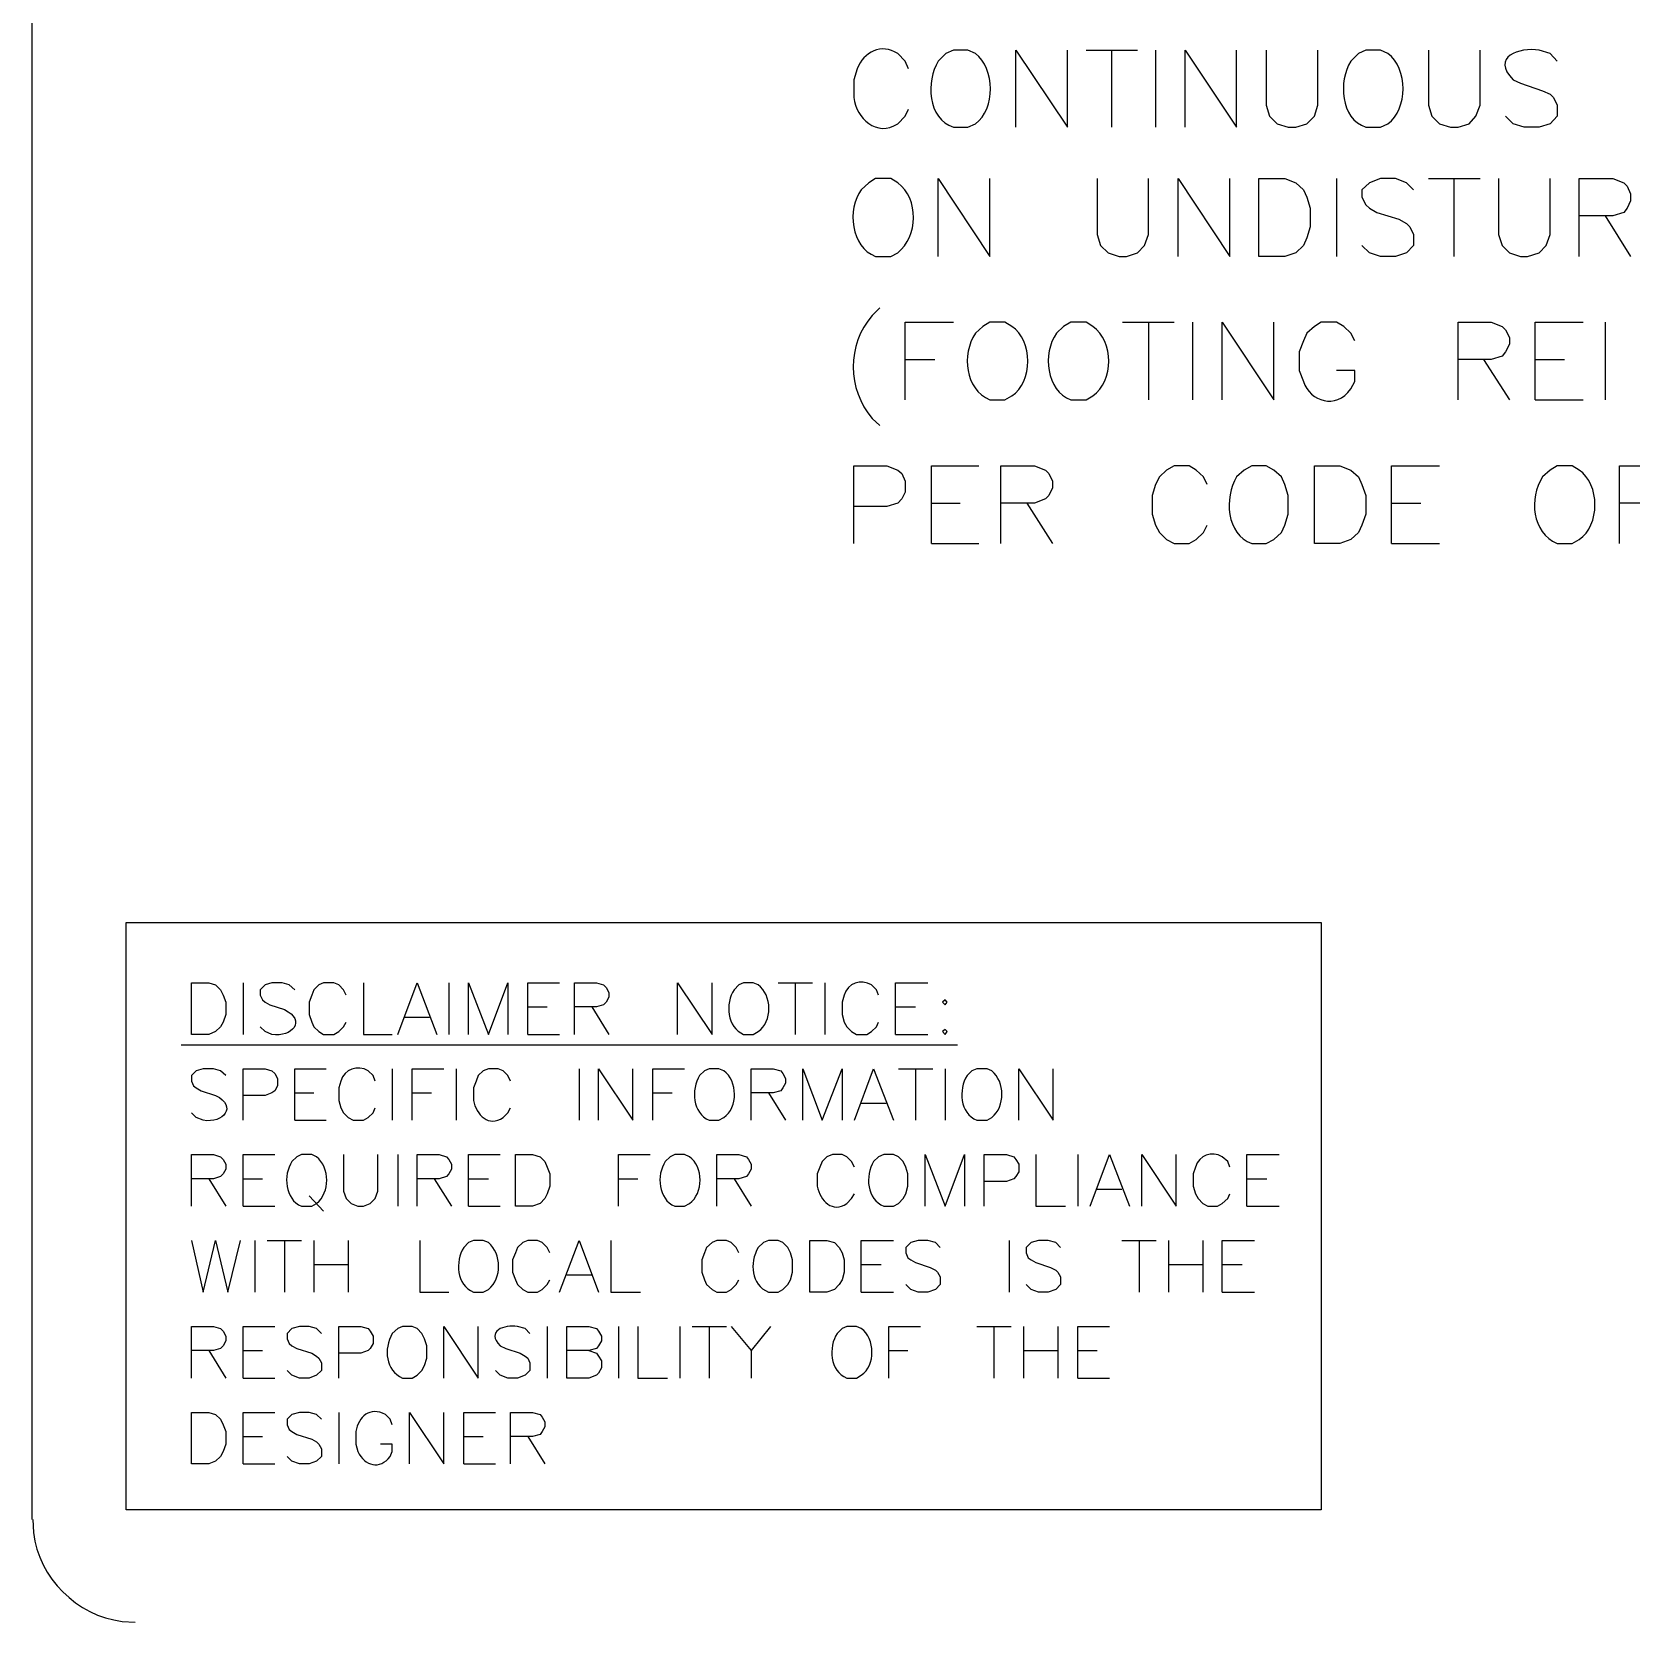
# Model space of a CAD drawing. Header units: millimetres. Extents: x 14 to 201, y 16 to 268.
# Drawn here: x 13.84 to 63.1, y 52.26 to 101.23 of the extents above; entities that cross this region are included whole.
import ezdxf

# ---------------------------------------------------------------- set-up
doc = ezdxf.new("R2010")
doc.units = ezdxf.units.MM
doc.layers.get('0').update_dxf_attribs({"linetype": 'CONTINUOUS'})

msp = doc.modelspace()

# ---------------------------------------------------------------- linework, layer by layer
at = {"color": 0}
for p, q in [((13.8424, 55.4136), (13.8424, 264.541)), ((40.725, 100.329), (40.4922, 100.562)), ((41.9735, 100.562), (41.7407, 100.329)), ((42.2067, 100.668), (41.9735, 100.562)), ((42.6501, 100.668), (42.2067, 100.668)), ((42.8833, 100.562), (42.6501, 100.668)), ((44.1332, 98.2984), (44.1332, 100.668)), ((44.1332, 100.668), (45.7207, 98.2984)), ((45.7207, 98.2984), (45.7207, 100.668)), ((46.2911, 100.668), (47.8786, 100.668)), ((47.075, 100.668), (47.075, 98.2984)), ((48.4297, 100.668), (48.4297, 98.2984)), ((49.3391, 98.2984), (49.3391, 100.668)), ((49.3391, 100.668), (50.9266, 98.2984)), ((50.9266, 98.2984), (50.9266, 100.668)), ((51.8375, 100.668), (51.8375, 98.975)), ((53.425, 98.975), (53.425, 100.668)), ((54.6735, 100.562), (54.4407, 100.329)), ((54.9067, 100.668), (54.6735, 100.562)), ((55.3501, 100.668), (54.9067, 100.668)), ((55.5833, 100.562), (55.3501, 100.668)), ((56.8332, 100.668), (56.8332, 98.975)), ((58.4207, 98.975), (58.4207, 100.668)), ((60.5786, 100.562), (60.241, 100.668)), ((60.7907, 100.329), (60.5786, 100.562)), ((39.2423, 100.096), (39.1375, 99.7589)), ((40.8298, 100.096), (40.725, 100.329)), ((39.1375, 99.7589), (39.1375, 99.2078)), ((59.436, 99.7589), (59.6692, 99.6527)), ((59.6692, 99.6527), (60.3458, 99.4198)), ((60.3458, 99.4198), (60.5786, 99.314)), ((60.5786, 99.314), (60.6848, 99.2078)), ((60.6848, 99.2078), (60.7907, 98.975)), ((40.4922, 98.4042), (40.725, 98.6374)), ((40.725, 98.6374), (40.8298, 98.848)), ((51.8375, 98.975), (51.9423, 98.6374)), ((51.9423, 98.6374), (52.1751, 98.4042)), ((53.086, 98.4042), (53.3192, 98.6374)), ((53.3192, 98.6374), (53.425, 98.975)), ((56.8332, 98.975), (56.9376, 98.6374)), ((56.9376, 98.6374), (57.1708, 98.4042)), ((58.0817, 98.4042), (58.2923, 98.6374)), ((58.2923, 98.6374), (58.4207, 98.975)), ((59.436, 98.4042), (59.2032, 98.6374)), ((60.7907, 98.6374), (60.5786, 98.4042)), ((60.7907, 98.975), (60.7907, 98.6374)), ((42.2067, 98.2984), (42.6501, 98.2984)), ((42.6501, 98.2984), (42.8833, 98.4042)), ((52.1751, 98.4042), (52.5141, 98.2984)), ((52.5141, 98.2984), (52.7473, 98.2984)), ((52.7473, 98.2984), (53.086, 98.4042)), ((54.9067, 98.2984), (55.3501, 98.2984)), ((55.3501, 98.2984), (55.5833, 98.4042)), ((57.1708, 98.4042), (57.5098, 98.2984)), ((57.5098, 98.2984), (57.7427, 98.2984)), ((57.7427, 98.2984), (58.0817, 98.4042)), ((59.775, 98.2984), (59.436, 98.4042)), ((60.241, 98.2984), (59.775, 98.2984)), ((60.5786, 98.4042), (60.241, 98.2984)), ((39.6035, 96.5839), (39.3707, 96.3718)), ((39.8141, 96.7109), (39.6035, 96.5839)), ((40.2802, 96.7109), (39.8141, 96.7109)), ((40.4922, 96.5839), (40.2802, 96.7109)), ((41.7407, 94.3183), (41.7407, 96.7109)), ((41.7407, 96.7109), (43.3282, 94.3183)), ((43.3282, 94.3183), (43.3282, 96.7109)), ((46.6302, 96.7109), (46.6302, 94.9964)), ((48.2177, 94.9964), (48.2177, 96.7109)), ((49.1285, 94.3183), (49.1285, 96.7109)), ((49.1285, 96.7109), (50.716, 94.3183)), ((50.716, 94.3183), (50.716, 96.7109)), ((51.6047, 94.3183), (51.6047, 96.7109)), ((51.6047, 96.7109), (52.4083, 96.7109)), ((52.4083, 96.7109), (52.7473, 96.5839)), ((52.7473, 96.5839), (52.9802, 96.3718)), ((53.9958, 96.7109), (53.9958, 94.3183)), ((55.0125, 96.5839), (54.7797, 96.3718)), ((55.3501, 96.7109), (55.0125, 96.5839)), ((55.8161, 96.7109), (55.3501, 96.7109)), ((56.1552, 96.5839), (55.8161, 96.7109)), ((56.3672, 96.3718), (56.1552, 96.5839)), ((56.8332, 96.7109), (58.4207, 96.7109)), ((57.6157, 96.7109), (57.6157, 94.3183)), ((58.9911, 96.7109), (58.9911, 94.9964)), ((60.5786, 94.9964), (60.5786, 96.7109)), ((61.4673, 94.3183), (61.4673, 96.7109)), ((61.4673, 96.7109), (62.5052, 96.7109)), ((62.5052, 96.7109), (62.8442, 96.5839)), ((62.8442, 96.5839), (62.95, 96.4777)), ((52.9802, 96.3718), (53.086, 96.139)), ((53.086, 96.139), (53.1922, 95.8)), ((54.7797, 96.3718), (54.7797, 96.139)), ((54.7797, 96.139), (54.9067, 95.9058)), ((62.95, 96.4777), (63.0548, 96.2448)), ((63.0548, 96.2448), (63.0548, 96.0328)), ((53.1922, 95.8), (53.1922, 95.2292)), ((54.9067, 95.9058), (55.0125, 95.8)), ((55.0125, 95.8), (55.2457, 95.673)), ((55.2457, 95.673), (55.9223, 95.4624)), ((62.5052, 95.5668), (61.4673, 95.5668)), ((62.2723, 95.5668), (63.0548, 94.3183)), ((62.8442, 95.673), (62.5052, 95.5668)), ((62.95, 95.8), (62.8442, 95.673)), ((63.0548, 96.0328), (62.95, 95.8)), ((53.1922, 95.2292), (53.086, 94.8902)), ((55.9223, 95.4624), (56.1552, 95.334)), ((56.1552, 95.334), (56.261, 95.2292)), ((56.261, 95.2292), (56.3672, 94.9964)), ((46.6302, 94.9964), (46.736, 94.6573)), ((46.736, 94.6573), (46.9692, 94.4245)), ((47.8786, 94.4245), (48.0907, 94.6573)), ((48.0907, 94.6573), (48.2177, 94.9964)), ((52.9802, 94.6573), (52.7473, 94.4245)), ((53.086, 94.8902), (52.9802, 94.6573)), ((55.0125, 94.4245), (54.7797, 94.6573)), ((56.3672, 94.6573), (56.1552, 94.4245)), ((56.3672, 94.9964), (56.3672, 94.6573)), ((58.9911, 94.9964), (59.0973, 94.6573)), ((59.0973, 94.6573), (59.3302, 94.4245)), ((60.241, 94.4245), (60.4516, 94.6573)), ((60.4516, 94.6573), (60.5786, 94.9964)), ((39.8141, 94.3183), (40.2802, 94.3183)), ((40.2802, 94.3183), (40.4922, 94.4245)), ((46.9692, 94.4245), (47.3082, 94.3183)), ((47.3082, 94.3183), (47.541, 94.3183)), ((47.541, 94.3183), (47.8786, 94.4245)), ((52.4083, 94.3183), (51.6047, 94.3183)), ((52.7473, 94.4245), (52.4083, 94.3183)), ((55.3501, 94.3183), (55.0125, 94.4245)), ((55.8161, 94.3183), (55.3501, 94.3183)), ((56.1552, 94.4245), (55.8161, 94.3183)), ((59.3302, 94.4245), (59.6692, 94.3183)), ((59.6692, 94.3183), (59.8798, 94.3183)), ((59.8798, 94.3183), (60.241, 94.4245)), ((39.9411, 92.7308), (39.7083, 92.498)), ((40.725, 89.8948), (40.725, 92.2874)), ((40.725, 92.2874), (42.2067, 92.2874)), ((43.1161, 92.159), (42.8833, 91.9484)), ((43.3282, 92.2874), (43.1161, 92.159)), ((43.7942, 92.2874), (43.3282, 92.2874)), ((44.0048, 92.159), (43.7942, 92.2874)), ((45.5923, 92.159), (45.3817, 91.9484)), ((45.8251, 92.2874), (45.5923, 92.159)), ((46.2911, 92.2874), (45.8251, 92.2874)), ((46.5032, 92.159), (46.2911, 92.2874)), ((47.4126, 92.2874), (49.0001, 92.2874)), ((48.2177, 92.2874), (48.2177, 89.8948)), ((49.5723, 92.2874), (49.5723, 89.8948)), ((50.4832, 89.8948), (50.4832, 92.2874)), ((50.4832, 92.2874), (52.0707, 89.8948)), ((52.0707, 89.8948), (52.0707, 92.2874)), ((53.3192, 92.159), (53.086, 91.9484)), ((53.5298, 92.2874), (53.3192, 92.159)), ((53.9958, 92.2874), (53.5298, 92.2874)), ((54.2286, 92.159), (53.9958, 92.2874)), ((54.4407, 91.9484), (54.2286, 92.159)), ((57.7427, 89.8948), (57.7427, 92.2874)), ((57.7427, 92.2874), (58.7583, 92.2874)), ((58.7583, 92.2874), (59.0973, 92.159)), ((59.0973, 92.159), (59.2032, 92.0542)), ((60.1126, 89.8948), (60.1126, 92.2874)), ((60.1126, 92.2874), (61.5957, 92.2874)), ((62.2723, 92.2874), (62.2723, 89.8948)), ((52.9802, 91.7152), (52.8532, 91.3765)), ((53.086, 91.9484), (52.9802, 91.7152)), ((54.5677, 91.7152), (54.4407, 91.9484)), ((59.2032, 92.0542), (59.3302, 91.8214)), ((59.3302, 91.8214), (59.3302, 91.6093)), ((40.725, 91.1433), (41.6348, 91.1433)), ((52.8532, 91.3765), (52.8532, 90.8043)), ((58.7583, 91.1433), (57.7427, 91.1433)), ((58.5251, 91.1433), (59.3302, 89.8948)), ((59.0973, 91.2495), (58.7583, 91.1433)), ((59.2032, 91.3765), (59.0973, 91.2495)), ((59.3302, 91.6093), (59.2032, 91.3765)), ((60.1126, 91.1433), (61.0235, 91.1433)), ((52.8532, 90.8043), (52.9802, 90.4667)), ((54.5677, 90.8043), (53.9958, 90.8043)), ((54.5677, 90.4667), (54.5677, 90.8043)), ((54.4407, 90.2339), (54.5677, 90.4667)), ((43.3282, 89.8948), (43.7942, 89.8948)), ((43.7942, 89.8948), (44.0048, 90.0218)), ((45.8251, 89.8948), (46.2911, 89.8948)), ((46.2911, 89.8948), (46.5032, 90.0218)), ((60.1126, 89.8948), (61.5957, 89.8948)), ((39.7083, 89.323), (39.9411, 89.1124)), ((39.1375, 85.4714), (39.1375, 87.8625)), ((39.1375, 87.8625), (40.1532, 87.8625)), ((40.1532, 87.8625), (40.4922, 87.7355)), ((40.4922, 87.7355), (40.6192, 87.6293)), ((41.5286, 85.4714), (41.5286, 87.8625)), ((41.5286, 87.8625), (42.9891, 87.8625)), ((43.6672, 85.4714), (43.6672, 87.8625)), ((43.6672, 87.8625), (44.7036, 87.8625)), ((44.7036, 87.8625), (45.0427, 87.7355)), ((45.0427, 87.7355), (45.1485, 87.6293)), ((48.7673, 87.7355), (48.5567, 87.5249)), ((49.0001, 87.8625), (48.7673, 87.7355)), ((49.4661, 87.8625), (49.0001, 87.8625)), ((49.6782, 87.7355), (49.4661, 87.8625)), ((49.911, 87.5249), (49.6782, 87.7355)), ((51.1598, 87.7355), (50.9266, 87.5249)), ((51.3927, 87.8625), (51.1598, 87.7355)), ((51.8375, 87.8625), (51.3927, 87.8625)), ((52.0707, 87.7355), (51.8375, 87.8625)), ((52.3035, 87.5249), (52.0707, 87.7355)), ((53.3192, 85.4714), (53.3192, 87.8625)), ((53.3192, 87.8625), (54.1016, 87.8625)), ((54.1016, 87.8625), (54.4407, 87.7355)), ((54.4407, 87.7355), (54.6735, 87.5249)), ((55.6891, 85.4714), (55.6891, 87.8625)), ((55.6891, 87.8625), (57.1708, 87.8625)), ((60.5786, 87.7355), (60.3458, 87.5249)), ((60.7907, 87.8625), (60.5786, 87.7355)), ((61.2567, 87.8625), (60.7907, 87.8625)), ((61.4673, 87.7355), (61.2567, 87.8625)), ((62.7172, 85.4714), (62.7172, 87.8625)), ((62.7172, 87.8625), (63.7536, 87.8625)), ((40.6192, 87.6293), (40.725, 87.3965)), ((40.725, 87.3965), (40.725, 87.0589)), ((45.1485, 87.6293), (45.2547, 87.3965)), ((45.2547, 87.1859), (45.1485, 86.9527)), ((45.2547, 87.3965), (45.2547, 87.1859)), ((48.4297, 87.2917), (48.3235, 86.9527)), ((48.5567, 87.5249), (48.4297, 87.2917)), ((50.0172, 87.2917), (49.911, 87.5249)), ((52.4083, 87.2917), (52.3035, 87.5249)), ((52.5141, 86.9527), (52.4083, 87.2917)), ((54.6735, 87.5249), (54.7797, 87.2917)), ((54.7797, 87.2917), (54.9067, 86.9527)), ((40.4922, 86.7198), (40.1532, 86.614)), ((40.6192, 86.8468), (40.4922, 86.7198)), ((40.725, 87.0589), (40.6192, 86.8468)), ((41.5286, 86.7198), (42.4173, 86.7198)), ((44.7036, 86.7198), (43.6672, 86.7198)), ((44.4708, 86.7198), (45.2547, 85.4714)), ((45.0427, 86.8468), (44.7036, 86.7198)), ((45.1485, 86.9527), (45.0427, 86.8468)), ((48.3235, 86.9527), (48.3235, 86.3808)), ((52.5141, 86.3808), (52.5141, 86.9527)), ((54.9067, 86.9527), (54.9067, 86.3808)), ((55.6891, 86.7198), (56.6, 86.7198)), ((63.7536, 86.7198), (62.7172, 86.7198)), ((40.1532, 86.614), (39.1375, 86.614)), ((48.3235, 86.3808), (48.4297, 86.0418)), ((52.4083, 86.0418), (52.5141, 86.3808)), ((54.9067, 86.3808), (54.7797, 86.0418)), ((48.4297, 86.0418), (48.5567, 85.809)), ((48.5567, 85.809), (48.7673, 85.5984)), ((49.6782, 85.5984), (49.911, 85.809)), ((49.911, 85.809), (50.0172, 86.0418)), ((52.0707, 85.5984), (52.3035, 85.809)), ((52.3035, 85.809), (52.4083, 86.0418)), ((54.6735, 85.809), (54.4407, 85.5984)), ((54.7797, 86.0418), (54.6735, 85.809)), ((41.5286, 85.4714), (42.9891, 85.4714)), ((48.7673, 85.5984), (49.0001, 85.4714)), ((49.0001, 85.4714), (49.4661, 85.4714)), ((49.4661, 85.4714), (49.6782, 85.5984)), ((51.3927, 85.4714), (51.8375, 85.4714)), ((51.8375, 85.4714), (52.0707, 85.5984)), ((54.1016, 85.4714), (53.3192, 85.4714)), ((54.4407, 85.5984), (54.1016, 85.4714)), ((55.6891, 85.4714), (57.1708, 85.4714)), ((60.7907, 85.4714), (61.2567, 85.4714)), ((61.2567, 85.4714), (61.4673, 85.5984)), ((16.7432, 73.8078), (53.5298, 73.8078)), ((16.7432, 55.7114), (16.7432, 73.8078)), ((53.5298, 73.8078), (53.5298, 55.7114)), ((18.7537, 70.3584), (18.7537, 71.9459)), ((18.7537, 71.9459), (19.2829, 71.9459)), ((19.2829, 71.9459), (19.4951, 71.8827)), ((20.3412, 71.9459), (20.3412, 70.3584)), ((21.2301, 71.9459), (21.0178, 71.8827)), ((21.547, 71.9459), (21.2301, 71.9459)), ((21.7592, 71.8827), (21.547, 71.9459)), ((22.8176, 71.9459), (22.6701, 71.8827)), ((23.1345, 71.9459), (22.8176, 71.9459)), ((23.2833, 71.8827), (23.1345, 71.9459)), ((24.0454, 71.9459), (24.0454, 70.3584)), ((25.1037, 70.3584), (25.6963, 71.9459)), ((25.6963, 71.9459), (26.3095, 70.3584)), ((26.6706, 71.9459), (26.6706, 70.3584)), ((27.2838, 70.3584), (27.2838, 71.9459)), ((27.2838, 71.9459), (27.897, 70.3584)), ((27.897, 70.3584), (28.4909, 71.9459)), ((28.4909, 71.9459), (28.4909, 70.3584)), ((29.1042, 70.3584), (29.1042, 71.9459)), ((29.1042, 71.9459), (30.0784, 71.9459)), ((30.5428, 70.3584), (30.5428, 71.9459)), ((30.5428, 71.9459), (31.2208, 71.9459)), ((31.2208, 71.9459), (31.4331, 71.8827)), ((33.7178, 70.3584), (33.7178, 71.9459)), ((33.7178, 71.9459), (34.7762, 70.3584)), ((34.7762, 70.3584), (34.7762, 71.9459)), ((35.7505, 71.9459), (35.603, 71.8827)), ((36.0468, 71.9459), (35.7505, 71.9459)), ((36.1957, 71.8827), (36.0468, 71.9459)), ((36.8088, 71.9459), (37.8672, 71.9459)), ((37.338, 71.9459), (37.338, 70.3584)), ((38.2489, 71.9459), (38.2489, 70.3584)), ((40.429, 70.3584), (40.429, 71.9459)), ((40.429, 71.9459), (41.4239, 71.9459)), ((19.4951, 71.8827), (19.6426, 71.7338)), ((19.6426, 71.7338), (19.728, 71.5641)), ((19.728, 71.5641), (19.8121, 71.3535)), ((21.0178, 71.8827), (20.8704, 71.7338)), ((20.8704, 71.7338), (20.8704, 71.5641)), ((20.8704, 71.5641), (20.9338, 71.4167)), ((21.9287, 71.7338), (21.7592, 71.8827)), ((22.4579, 71.5641), (22.3738, 71.3535)), ((22.5213, 71.7338), (22.4579, 71.5641)), ((22.6701, 71.8827), (22.5213, 71.7338)), ((23.4322, 71.7338), (23.2833, 71.8827)), ((23.5162, 71.5641), (23.4322, 71.7338)), ((31.4331, 71.8827), (31.5171, 71.7973)), ((31.5171, 71.7973), (31.6012, 71.6499)), ((31.6012, 71.501), (31.5171, 71.3535)), ((31.6012, 71.6499), (31.6012, 71.501)), ((35.603, 71.8827), (35.4542, 71.7338)), ((38.8415, 71.5641), (38.778, 71.3535)), ((39.8364, 71.7338), (39.6875, 71.8827)), ((39.8999, 71.5641), (39.8364, 71.7338)), ((19.8121, 70.9718), (19.728, 70.739)), ((19.8121, 71.3535), (19.8121, 70.9718)), ((20.9338, 71.4167), (21.0178, 71.3535)), ((21.0178, 71.3535), (21.1667, 71.2682)), ((21.1667, 71.2682), (21.6118, 71.1207)), ((22.3738, 71.3535), (22.3738, 70.9718)), ((22.3738, 70.9718), (22.4579, 70.739)), ((29.1042, 71.2047), (29.6967, 71.2047)), ((31.2208, 71.2047), (30.5428, 71.2047)), ((31.072, 71.2047), (31.6012, 70.3584)), ((31.4331, 71.2682), (31.2208, 71.2047)), ((31.5171, 71.3535), (31.4331, 71.2682)), ((38.778, 71.3535), (38.778, 70.9718)), ((38.778, 70.9718), (38.8415, 70.739)), ((40.429, 71.2047), (41.0422, 71.2047)), ((41.953, 71.4167), (41.8677, 71.3535)), ((41.8677, 71.3535), (41.953, 71.2682)), ((42.0165, 71.3535), (41.953, 71.4167)), ((41.953, 71.2682), (42.0165, 71.3535)), ((19.4951, 70.4427), (19.2829, 70.3584)), ((19.6426, 70.5915), (19.4951, 70.4427)), ((19.728, 70.739), (19.6426, 70.5915)), ((21.0178, 70.4427), (20.8704, 70.5915)), ((21.2301, 70.3584), (21.0178, 70.4427)), ((22.4579, 70.739), (22.5213, 70.5915)), ((22.5213, 70.5915), (22.6701, 70.4427)), ((22.6701, 70.4427), (22.8176, 70.3584)), ((23.1345, 70.3584), (23.2833, 70.4427)), ((23.2833, 70.4427), (23.4322, 70.5915)), ((23.4322, 70.5915), (23.5162, 70.739)), ((25.3159, 70.8875), (26.078, 70.8875)), ((36.0468, 70.3584), (36.1957, 70.4427)), ((38.8415, 70.739), (38.9255, 70.5915)), ((38.9255, 70.5915), (39.0744, 70.4427)), ((39.0744, 70.4427), (39.2218, 70.3584)), ((39.5386, 70.3584), (39.6875, 70.4427)), ((39.6875, 70.4427), (39.8364, 70.5915)), ((39.8364, 70.5915), (39.8999, 70.739)), ((41.953, 70.5058), (41.8677, 70.4427)), ((41.8677, 70.4427), (41.953, 70.3584)), ((42.0165, 70.4427), (41.953, 70.5058)), ((41.953, 70.3584), (42.0165, 70.4427)), ((18.4368, 70.0401), (42.3333, 70.0401)), ((19.2829, 70.3584), (18.7537, 70.3584)), ((22.8176, 70.3584), (23.1345, 70.3584)), ((24.0454, 70.3584), (24.9342, 70.3584)), ((29.1042, 70.3584), (30.0784, 70.3584)), ((35.7505, 70.3584), (36.0468, 70.3584)), ((39.2218, 70.3584), (39.5386, 70.3584)), ((40.429, 70.3584), (41.4239, 70.3584)), ((18.9012, 69.2369), (18.7537, 69.088)), ((18.7537, 69.088), (18.7537, 68.9183)), ((19.1134, 69.3), (18.9012, 69.2369)), ((19.4303, 69.3), (19.1134, 69.3)), ((19.6426, 69.2369), (19.4303, 69.3)), ((19.8121, 69.088), (19.6426, 69.2369)), ((20.3412, 67.7125), (20.3412, 69.3)), ((20.3412, 69.3), (21.0178, 69.3)), ((21.0178, 69.3), (21.2301, 69.2369)), ((21.2301, 69.2369), (21.3155, 69.1515)), ((21.3155, 69.1515), (21.3996, 69.004)), ((21.3996, 69.004), (21.3996, 68.7709)), ((21.9287, 67.7125), (21.9287, 69.3)), ((21.9287, 69.3), (22.903, 69.3)), ((24.3417, 69.088), (24.1928, 69.2369)), ((24.4051, 68.9183), (24.3417, 69.088)), ((24.9342, 69.3), (24.9342, 67.7125)), ((25.5488, 67.7125), (25.5488, 69.3)), ((25.5488, 69.3), (26.5217, 69.3)), ((26.9034, 69.3), (26.9034, 67.7125)), ((27.5801, 69.088), (27.5167, 68.9183)), ((27.7289, 69.2369), (27.5801, 69.088)), ((27.897, 69.3), (27.7289, 69.2369)), ((28.1947, 69.3), (27.897, 69.3)), ((28.3421, 69.2369), (28.1947, 69.3)), ((28.4909, 69.088), (28.3421, 69.2369)), ((28.575, 68.9183), (28.4909, 69.088)), ((30.6917, 69.3), (30.6917, 67.7125)), ((31.2842, 67.7125), (31.2842, 69.3)), ((31.2842, 69.3), (32.3426, 67.7125)), ((32.3426, 67.7125), (32.3426, 69.3)), ((32.9572, 67.7125), (32.9572, 69.3)), ((32.9572, 69.3), (33.9301, 69.3)), ((34.5447, 69.2369), (34.3958, 69.088)), ((34.6921, 69.3), (34.5447, 69.2369)), ((34.9884, 69.3), (34.6921, 69.3)), ((35.1372, 69.2369), (34.9884, 69.3)), ((35.9833, 67.7125), (35.9833, 69.3)), ((35.9833, 69.3), (36.6614, 69.3)), ((36.6614, 69.3), (36.8928, 69.2369)), ((36.8928, 69.2369), (36.9577, 69.1515)), ((36.9577, 69.1515), (37.0417, 69.004)), ((37.0417, 69.004), (37.0417, 68.8552)), ((37.5708, 67.7125), (37.5708, 69.3)), ((37.5708, 69.3), (38.1635, 67.7125)), ((38.1635, 67.7125), (38.778, 69.3)), ((38.778, 69.3), (38.778, 67.7125)), ((39.1583, 67.7125), (39.751, 69.3)), ((39.751, 69.3), (40.3655, 67.7125)), ((40.513, 69.3), (41.5713, 69.3)), ((41.0422, 69.3), (41.0422, 67.7125)), ((41.953, 69.3), (41.953, 67.7125)), ((42.7785, 69.2369), (42.6297, 69.088)), ((42.926, 69.3), (42.7785, 69.2369)), ((43.2428, 69.3), (42.926, 69.3)), ((43.3917, 69.2369), (43.2428, 69.3)), ((44.2172, 67.7125), (44.2172, 69.3)), ((44.2172, 69.3), (45.2755, 67.7125)), ((45.2755, 67.7125), (45.2755, 69.3)), ((18.7537, 68.9183), (18.8171, 68.7709)), ((18.8171, 68.7709), (18.9012, 68.7077)), ((18.9012, 68.7077), (19.05, 68.6223)), ((19.05, 68.6223), (19.4951, 68.4749)), ((21.0178, 68.4749), (20.3412, 68.4749)), ((21.2301, 68.5588), (21.0178, 68.4749)), ((21.3155, 68.6223), (21.2301, 68.5588)), ((21.3996, 68.7709), (21.3155, 68.6223)), ((21.9287, 68.5588), (22.5213, 68.5588)), ((23.3467, 68.9183), (23.2833, 68.7077)), ((23.2833, 68.7077), (23.2833, 68.326)), ((25.5488, 68.5588), (26.1414, 68.5588)), ((27.5167, 68.9183), (27.4326, 68.7077)), ((27.4326, 68.7077), (27.4326, 68.326)), ((32.9572, 68.5588), (33.5497, 68.5588)), ((36.6614, 68.5588), (35.9833, 68.5588)), ((36.5125, 68.5588), (37.0417, 67.7125)), ((36.8928, 68.6223), (36.6614, 68.5588)), ((36.9577, 68.7077), (36.8928, 68.6223)), ((37.0417, 68.8552), (36.9577, 68.7077)), ((23.2833, 68.326), (23.3467, 68.0932)), ((23.3467, 68.0932), (23.4322, 67.9457)), ((24.3417, 67.9457), (24.4051, 68.0932)), ((28.4909, 67.9457), (28.575, 68.0932)), ((39.3707, 68.2417), (40.1327, 68.2417)), ((18.9012, 67.7968), (18.7537, 67.9457)), ((19.1134, 67.7125), (18.9012, 67.7968)), ((21.9287, 67.7125), (22.903, 67.7125)), ((23.4322, 67.9457), (23.5796, 67.7968)), ((23.5796, 67.7968), (23.7284, 67.7125)), ((23.7284, 67.7125), (24.0454, 67.7125)), ((24.0454, 67.7125), (24.1928, 67.7968)), ((24.1928, 67.7968), (24.3417, 67.9457)), ((28.3421, 67.7968), (28.4909, 67.9457)), ((34.6921, 67.7125), (34.9884, 67.7125)), ((34.9884, 67.7125), (35.1372, 67.7968)), ((42.926, 67.7125), (43.2428, 67.7125)), ((43.2428, 67.7125), (43.3917, 67.7968)), ((18.7537, 65.0667), (18.7537, 66.6542)), ((18.7537, 66.6542), (19.4303, 66.6542)), ((19.4303, 66.6542), (19.6426, 66.591)), ((19.6426, 66.591), (19.728, 66.5057)), ((19.728, 66.5057), (19.8121, 66.3582)), ((20.3412, 65.0667), (20.3412, 66.6542)), ((20.3412, 66.6542), (21.3155, 66.6542)), ((21.9921, 66.591), (21.8447, 66.4422)), ((22.1409, 66.6542), (21.9921, 66.591)), ((22.4579, 66.6542), (22.1409, 66.6542)), ((22.6053, 66.591), (22.4579, 66.6542)), ((23.4322, 66.6542), (23.4322, 65.5327)), ((24.4905, 65.5327), (24.4905, 66.6542)), ((25.1037, 66.6542), (25.1037, 65.0667)), ((25.6963, 65.0667), (25.6963, 66.6542)), ((25.6963, 66.6542), (26.3743, 66.6542)), ((26.3743, 66.6542), (26.6072, 66.591)), ((26.6072, 66.591), (26.6706, 66.5057)), ((26.6706, 66.5057), (26.7546, 66.3582)), ((27.2838, 65.0667), (27.2838, 66.6542)), ((27.2838, 66.6542), (28.2581, 66.6542)), ((28.7238, 65.0667), (28.7238, 66.6542)), ((28.7238, 66.6542), (29.253, 66.6542)), ((29.253, 66.6542), (29.4845, 66.591)), ((29.4845, 66.591), (29.6333, 66.4422)), ((31.8988, 65.0667), (31.8988, 66.6542)), ((31.8988, 66.6542), (32.8717, 66.6542)), ((33.4863, 66.591), (33.3375, 66.4422)), ((33.6338, 66.6542), (33.4863, 66.591)), ((33.9301, 66.6542), (33.6338, 66.6542)), ((34.0789, 66.591), (33.9301, 66.6542)), ((34.925, 65.0667), (34.925, 66.6542)), ((34.925, 66.6542), (35.603, 66.6542)), ((35.603, 66.6542), (35.8345, 66.591)), ((35.8345, 66.591), (35.8994, 66.5057)), ((35.8994, 66.5057), (35.9833, 66.3582)), ((38.3124, 66.591), (38.1635, 66.4422)), ((38.4803, 66.6542), (38.3124, 66.591)), ((38.778, 66.6542), (38.4803, 66.6542)), ((38.9255, 66.591), (38.778, 66.6542)), ((39.0744, 66.4422), (38.9255, 66.591)), ((39.8999, 66.591), (39.751, 66.4422)), ((40.0678, 66.6542), (39.8999, 66.591)), ((40.3655, 66.6542), (40.0678, 66.6542)), ((40.513, 66.591), (40.3655, 66.6542)), ((40.6619, 66.4422), (40.513, 66.591)), ((41.3385, 65.0667), (41.3385, 66.6542)), ((41.3385, 66.6542), (41.953, 65.0667)), ((41.953, 65.0667), (42.5457, 66.6542)), ((42.5457, 66.6542), (42.5457, 65.0667)), ((43.1588, 65.0667), (43.1588, 66.6542)), ((43.1588, 66.6542), (43.8369, 66.6542)), ((43.8369, 66.6542), (44.0697, 66.591)), ((44.0697, 66.591), (44.1332, 66.5057)), ((44.1332, 66.5057), (44.2172, 66.3582)), ((44.7463, 66.6542), (44.7463, 65.0667)), ((46.0375, 66.6542), (46.0375, 65.0667)), ((46.4178, 65.0667), (47.0119, 66.6542)), ((47.0119, 66.6542), (47.625, 65.0667)), ((48.0053, 65.0667), (48.0053, 66.6542)), ((48.0053, 66.6542), (49.0636, 65.0667)), ((49.0636, 65.0667), (49.0636, 66.6542)), ((50.6511, 66.4422), (50.4832, 66.591)), ((51.2452, 65.0667), (51.2452, 66.6542)), ((51.2452, 66.6542), (52.2386, 66.6542)), ((19.728, 66.0619), (19.6426, 65.9765)), ((19.8121, 66.2093), (19.728, 66.0619)), ((19.8121, 66.3582), (19.8121, 66.2093)), ((26.6706, 66.0619), (26.6072, 65.9765)), ((26.7546, 66.2093), (26.6706, 66.0619)), ((26.7546, 66.3582), (26.7546, 66.2093)), ((29.6333, 66.4422), (29.6967, 66.2725)), ((29.6967, 66.2725), (29.7822, 66.0619)), ((29.7822, 66.0619), (29.7822, 65.6802)), ((35.8994, 66.0619), (35.8345, 65.9765)), ((35.9833, 66.2093), (35.8994, 66.0619)), ((35.9833, 66.3582), (35.9833, 66.2093)), ((38.1, 66.2725), (38.016, 66.0619)), ((38.016, 66.0619), (38.016, 65.6802)), ((38.1635, 66.4422), (38.1, 66.2725)), ((39.1583, 66.2725), (39.0744, 66.4422)), ((40.7458, 66.2725), (40.6619, 66.4422)), ((40.8093, 66.0619), (40.7458, 66.2725)), ((40.8093, 65.6802), (40.8093, 66.0619)), ((44.2172, 66.125), (44.1332, 65.9765)), ((44.2172, 66.3582), (44.2172, 66.125)), ((49.6577, 66.2725), (49.5928, 66.0619)), ((49.5928, 66.0619), (49.5928, 65.6802)), ((50.716, 66.2725), (50.6511, 66.4422)), ((19.4303, 65.913), (18.7537, 65.913)), ((19.2829, 65.913), (19.8121, 65.0667)), ((19.6426, 65.9765), (19.4303, 65.913)), ((20.3412, 65.913), (20.9338, 65.913)), ((23.4322, 65.5327), (23.5162, 65.2999)), ((24.4051, 65.2999), (24.4905, 65.5327)), ((26.3743, 65.913), (25.6963, 65.913)), ((26.2254, 65.913), (26.7546, 65.0667)), ((26.6072, 65.9765), (26.3743, 65.913)), ((27.2838, 65.913), (27.897, 65.913)), ((29.7822, 65.6802), (29.6967, 65.4473)), ((31.8988, 65.913), (32.4914, 65.913)), ((35.603, 65.913), (34.925, 65.913)), ((35.4542, 65.913), (35.9833, 65.0667)), ((35.8345, 65.9765), (35.603, 65.913)), ((40.7458, 65.4473), (40.8093, 65.6802)), ((43.8369, 65.829), (43.1588, 65.829)), ((44.0697, 65.913), (43.8369, 65.829)), ((44.1332, 65.9765), (44.0697, 65.913)), ((46.6302, 65.5959), (47.3922, 65.5959)), ((49.5928, 65.6802), (49.6577, 65.4473)), ((51.2452, 65.913), (51.8583, 65.913)), ((20.3412, 65.0667), (21.3155, 65.0667)), ((22.1409, 65.0667), (22.4579, 65.0667)), ((22.3738, 65.3838), (22.8176, 64.9182)), ((22.4579, 65.0667), (22.6053, 65.151)), ((23.5162, 65.2999), (23.6637, 65.151)), ((23.6637, 65.151), (23.8759, 65.0667)), ((23.8759, 65.0667), (24.0454, 65.0667)), ((24.0454, 65.0667), (24.2576, 65.151)), ((24.2576, 65.151), (24.4051, 65.2999)), ((27.2838, 65.0667), (28.2581, 65.0667)), ((29.253, 65.0667), (28.7238, 65.0667)), ((29.4845, 65.151), (29.253, 65.0667)), ((29.6333, 65.2999), (29.4845, 65.151)), ((29.6967, 65.4473), (29.6333, 65.2999)), ((33.6338, 65.0667), (33.9301, 65.0667)), ((33.9301, 65.0667), (34.0789, 65.151)), ((38.9255, 65.151), (39.0744, 65.2999)), ((39.0744, 65.2999), (39.1583, 65.4473)), ((40.0678, 65.0667), (40.3655, 65.0667)), ((40.3655, 65.0667), (40.513, 65.151)), ((40.513, 65.151), (40.6619, 65.2999)), ((40.6619, 65.2999), (40.7458, 65.4473)), ((44.7463, 65.0667), (45.6572, 65.0667)), ((49.6577, 65.4473), (49.7417, 65.2999)), ((49.7417, 65.2999), (49.8905, 65.151)), ((49.8905, 65.151), (50.038, 65.0667)), ((50.038, 65.0667), (50.3343, 65.0667)), ((50.3343, 65.0667), (50.4832, 65.151)), ((50.4832, 65.151), (50.6511, 65.2999)), ((50.6511, 65.2999), (50.716, 65.4473)), ((51.2452, 65.0667), (52.2386, 65.0667)), ((18.7537, 64.0084), (19.1134, 62.4209)), ((19.1134, 62.4209), (19.4951, 64.0084)), ((19.4951, 64.0084), (19.8754, 62.4209)), ((19.8754, 62.4209), (20.2572, 64.0084)), ((20.7009, 64.0084), (20.7009, 62.4209)), ((21.0826, 64.0084), (22.1409, 64.0084)), ((21.6118, 64.0084), (21.6118, 62.4209)), ((22.5213, 64.0084), (22.5213, 62.4209)), ((23.5796, 64.0084), (23.5796, 62.4209)), ((25.7803, 64.0084), (25.7803, 62.4209)), ((27.2838, 63.9452), (27.1363, 63.7963)), ((27.4326, 64.0084), (27.2838, 63.9452)), ((27.7289, 64.0084), (27.4326, 64.0084)), ((27.897, 63.9452), (27.7289, 64.0084)), ((28.7238, 63.6266), (28.6384, 63.416)), ((28.7872, 63.7963), (28.7238, 63.6266)), ((28.9553, 63.9452), (28.7872, 63.7963)), ((29.1042, 64.0084), (28.9553, 63.9452)), ((29.4004, 64.0084), (29.1042, 64.0084)), ((29.5493, 63.9452), (29.4004, 64.0084)), ((29.6967, 63.7963), (29.5493, 63.9452)), ((29.7822, 63.6266), (29.6967, 63.7963)), ((30.0784, 62.4209), (30.6917, 64.0084)), ((30.6917, 64.0084), (31.2842, 62.4209)), ((31.6659, 64.0084), (31.6659, 62.4209)), ((34.5447, 63.6266), (34.4592, 63.416)), ((34.6081, 63.7963), (34.5447, 63.6266)), ((34.7762, 63.9452), (34.6081, 63.7963)), ((34.925, 64.0084), (34.7762, 63.9452)), ((35.2213, 64.0084), (34.925, 64.0084)), ((35.3702, 63.9452), (35.2213, 64.0084)), ((35.5177, 63.7963), (35.3702, 63.9452)), ((35.603, 63.6266), (35.5177, 63.7963)), ((36.3636, 63.9452), (36.1957, 63.7963)), ((36.5125, 64.0084), (36.3636, 63.9452)), ((36.8088, 64.0084), (36.5125, 64.0084)), ((36.9577, 63.9452), (36.8088, 64.0084)), ((37.1052, 63.7963), (36.9577, 63.9452)), ((37.1905, 63.6266), (37.1052, 63.7963)), ((37.254, 63.416), (37.1905, 63.6266)), ((37.7832, 62.4209), (37.7832, 64.0084)), ((37.7832, 64.0084), (38.3124, 64.0084)), ((38.3124, 64.0084), (38.5452, 63.9452)), ((38.5452, 63.9452), (38.6927, 63.7963)), ((38.6927, 63.7963), (38.778, 63.6266)), ((38.778, 63.6266), (38.8415, 63.416)), ((39.3707, 62.4209), (39.3707, 64.0084)), ((39.3707, 64.0084), (40.3655, 64.0084)), ((40.8947, 63.9452), (40.7458, 63.7963)), ((40.7458, 63.7963), (40.7458, 63.6266)), ((40.7458, 63.6266), (40.8093, 63.4792)), ((41.1261, 64.0084), (40.8947, 63.9452)), ((41.4239, 64.0084), (41.1261, 64.0084)), ((41.6553, 63.9452), (41.4239, 64.0084)), ((41.8042, 63.7963), (41.6553, 63.9452)), ((43.9208, 64.0084), (43.9208, 62.4209)), ((44.5989, 63.9452), (44.45, 63.7963)), ((44.45, 63.7963), (44.45, 63.6266)), ((44.45, 63.6266), (44.5135, 63.4792)), ((44.8303, 64.0084), (44.5989, 63.9452)), ((45.128, 64.0084), (44.8303, 64.0084)), ((45.3595, 63.9452), (45.128, 64.0084)), ((45.5083, 63.7963), (45.3595, 63.9452)), ((47.3922, 64.0084), (48.4505, 64.0084)), ((47.9213, 64.0084), (47.9213, 62.4209)), ((48.8322, 64.0084), (48.8322, 62.4209)), ((49.8905, 64.0084), (49.8905, 62.4209)), ((50.4832, 62.4209), (50.4832, 64.0084)), ((50.4832, 64.0084), (51.478, 64.0084)), ((22.5213, 63.2672), (23.5796, 63.2672)), ((28.6384, 63.416), (28.6384, 63.0343)), ((34.4592, 63.416), (34.4592, 63.0343)), ((37.254, 63.0343), (37.254, 63.416)), ((38.8415, 63.416), (38.8415, 63.0343)), ((39.3707, 63.2672), (39.9838, 63.2672)), ((40.8093, 63.4792), (40.8947, 63.416)), ((40.8947, 63.416), (41.0422, 63.3307)), ((41.0422, 63.3307), (41.4874, 63.1832)), ((41.4874, 63.1832), (41.6553, 63.0975)), ((41.6553, 63.0975), (41.7202, 63.0343)), ((44.5135, 63.4792), (44.5989, 63.416)), ((44.5989, 63.416), (44.7463, 63.3307)), ((44.7463, 63.3307), (45.1915, 63.1832)), ((45.1915, 63.1832), (45.3595, 63.0975)), ((45.3595, 63.0975), (45.4244, 63.0343)), ((48.8322, 63.2672), (49.8905, 63.2672)), ((50.4832, 63.2672), (51.0963, 63.2672)), ((28.6384, 63.0343), (28.7238, 62.8015)), ((28.7238, 62.8015), (28.7872, 62.654)), ((28.7872, 62.654), (28.9553, 62.5052)), ((29.5493, 62.5052), (29.6967, 62.654)), ((29.6967, 62.654), (29.7822, 62.8015)), ((30.3113, 62.95), (31.072, 62.95)), ((34.4592, 63.0343), (34.5447, 62.8015)), ((34.5447, 62.8015), (34.6081, 62.654)), ((34.6081, 62.654), (34.7762, 62.5052)), ((35.3702, 62.5052), (35.5177, 62.654)), ((35.5177, 62.654), (35.603, 62.8015)), ((36.9577, 62.5052), (37.1052, 62.654)), ((37.1052, 62.654), (37.1905, 62.8015)), ((37.1905, 62.8015), (37.254, 63.0343)), ((38.6927, 62.654), (38.5452, 62.5052)), ((38.778, 62.8015), (38.6927, 62.654)), ((38.8415, 63.0343), (38.778, 62.8015)), ((40.8947, 62.5052), (40.7458, 62.654)), ((41.8042, 62.654), (41.6553, 62.5052)), ((41.7202, 63.0343), (41.8042, 62.8869)), ((41.8042, 62.8869), (41.8042, 62.654)), ((44.5989, 62.5052), (44.45, 62.654)), ((45.5083, 62.654), (45.3595, 62.5052)), ((45.4244, 63.0343), (45.5083, 62.8869)), ((45.5083, 62.8869), (45.5083, 62.654)), ((25.7803, 62.4209), (26.6706, 62.4209)), ((27.4326, 62.4209), (27.7289, 62.4209)), ((27.7289, 62.4209), (27.897, 62.5052)), ((28.9553, 62.5052), (29.1042, 62.4209)), ((29.1042, 62.4209), (29.4004, 62.4209)), ((29.4004, 62.4209), (29.5493, 62.5052)), ((31.6659, 62.4209), (32.5754, 62.4209)), ((34.7762, 62.5052), (34.925, 62.4209)), ((34.925, 62.4209), (35.2213, 62.4209)), ((35.2213, 62.4209), (35.3702, 62.5052)), ((36.5125, 62.4209), (36.8088, 62.4209)), ((36.8088, 62.4209), (36.9577, 62.5052)), ((38.3124, 62.4209), (37.7832, 62.4209)), ((38.5452, 62.5052), (38.3124, 62.4209)), ((39.3707, 62.4209), (40.3655, 62.4209)), ((41.1261, 62.4209), (40.8947, 62.5052)), ((41.4239, 62.4209), (41.1261, 62.4209)), ((41.6553, 62.5052), (41.4239, 62.4209)), ((44.8303, 62.4209), (44.5989, 62.5052)), ((45.128, 62.4209), (44.8303, 62.4209)), ((45.3595, 62.5052), (45.128, 62.4209)), ((50.4832, 62.4209), (51.478, 62.4209)), ((18.7537, 59.775), (18.7537, 61.3625)), ((18.7537, 61.3625), (19.4303, 61.3625)), ((19.4303, 61.3625), (19.6426, 61.2994)), ((19.6426, 61.2994), (19.728, 61.214)), ((19.728, 61.214), (19.8121, 61.0665)), ((20.3412, 59.775), (20.3412, 61.3625)), ((20.3412, 61.3625), (21.3155, 61.3625)), ((21.8447, 61.2994), (21.6958, 61.1505)), ((21.6958, 61.1505), (21.6958, 60.9808)), ((22.0762, 61.3625), (21.8447, 61.2994)), ((22.3738, 61.3625), (22.0762, 61.3625)), ((22.6053, 61.2994), (22.3738, 61.3625)), ((22.7542, 61.1505), (22.6053, 61.2994)), ((23.2833, 59.775), (23.2833, 61.3625)), ((23.2833, 61.3625), (23.9613, 61.3625)), ((23.9613, 61.3625), (24.1928, 61.2994)), ((24.1928, 61.2994), (24.2576, 61.214)), ((24.2576, 61.214), (24.3417, 61.0665)), ((25.1037, 61.2994), (24.9342, 61.1505)), ((25.2512, 61.3625), (25.1037, 61.2994)), ((25.5488, 61.3625), (25.2512, 61.3625)), ((25.6963, 61.2994), (25.5488, 61.3625)), ((25.8451, 61.1505), (25.6963, 61.2994)), ((25.9292, 60.9808), (25.8451, 61.1505)), ((26.5217, 59.775), (26.5217, 61.3625)), ((26.5217, 61.3625), (27.5801, 59.775)), ((27.5801, 59.775), (27.5801, 61.3625)), ((29.0201, 61.2994), (28.7872, 61.3625)), ((29.1676, 61.1505), (29.0201, 61.2994)), ((29.6967, 61.3625), (29.6967, 59.775)), ((30.3113, 59.775), (30.3113, 61.3625)), ((30.3113, 61.3625), (30.9879, 61.3625)), ((30.9879, 61.3625), (31.2208, 61.2994)), ((31.2208, 61.2994), (31.2842, 61.214)), ((31.2842, 61.214), (31.3697, 61.0665)), ((31.8988, 61.3625), (31.8988, 59.775)), ((32.4914, 61.3625), (32.4914, 59.775)), ((33.7826, 61.3625), (33.7826, 59.775)), ((34.1629, 61.3625), (35.2213, 61.3625)), ((34.6921, 61.3625), (34.6921, 59.775)), ((35.3702, 61.3625), (35.9833, 60.6213)), ((36.576, 61.3625), (35.9833, 60.6213)), ((38.778, 61.2994), (38.6292, 61.1505)), ((38.9255, 61.3625), (38.778, 61.2994)), ((39.2218, 61.3625), (38.9255, 61.3625)), ((39.3707, 61.2994), (39.2218, 61.3625)), ((40.2167, 59.775), (40.2167, 61.3625)), ((40.2167, 61.3625), (41.191, 61.3625)), ((42.926, 61.3625), (43.9843, 61.3625)), ((43.4552, 61.3625), (43.4552, 59.775)), ((44.366, 61.3625), (44.366, 59.775)), ((45.4244, 61.3625), (45.4244, 59.775)), ((46.0375, 59.775), (46.0375, 61.3625)), ((46.0375, 61.3625), (47.0119, 61.3625)), ((19.4303, 60.6213), (18.7537, 60.6213)), ((19.2829, 60.6213), (19.8121, 59.775)), ((19.6426, 60.6848), (19.4303, 60.6213)), ((19.728, 60.7702), (19.6426, 60.6848)), ((19.8121, 60.9177), (19.728, 60.7702)), ((19.8121, 61.0665), (19.8121, 60.9177)), ((20.3412, 60.6213), (20.9338, 60.6213)), ((21.6958, 60.9808), (21.7592, 60.8334)), ((21.7592, 60.8334), (21.8447, 60.7702)), ((21.8447, 60.7702), (21.9921, 60.6848)), ((21.9921, 60.6848), (22.4579, 60.5374)), ((24.1928, 60.6213), (23.9613, 60.5374)), ((24.2576, 60.6848), (24.1928, 60.6213)), ((24.3417, 60.8334), (24.2576, 60.6848)), ((24.3417, 61.0665), (24.3417, 60.8334)), ((25.9926, 60.7702), (25.9292, 60.9808)), ((25.9926, 60.3885), (25.9926, 60.7702)), ((28.2581, 60.7702), (28.4262, 60.6848)), ((28.4262, 60.6848), (28.8713, 60.5374)), ((30.9879, 60.6213), (30.3113, 60.6213)), ((31.2208, 60.6848), (30.9879, 60.6213)), ((30.9879, 60.6213), (31.2208, 60.5374)), ((31.2842, 60.7702), (31.2208, 60.6848)), ((31.3697, 60.9177), (31.2842, 60.7702)), ((31.3697, 61.0665), (31.3697, 60.9177)), ((35.9833, 60.6213), (35.9833, 59.775)), ((40.2167, 60.6213), (40.8093, 60.6213)), ((44.366, 60.6213), (45.4244, 60.6213)), ((46.0375, 60.6213), (46.6302, 60.6213)), ((22.4579, 60.5374), (22.6053, 60.4516)), ((22.6053, 60.4516), (22.6701, 60.3885)), ((22.6701, 60.3885), (22.7542, 60.241)), ((22.7542, 60.241), (22.7542, 60.0082)), ((23.9613, 60.5374), (23.2833, 60.5374)), ((25.8451, 60.0082), (25.9292, 60.1557)), ((25.9292, 60.1557), (25.9926, 60.3885)), ((28.8713, 60.5374), (29.0201, 60.4516)), ((29.0201, 60.4516), (29.1042, 60.3885)), ((29.1042, 60.3885), (29.1676, 60.241)), ((29.1676, 60.241), (29.1676, 60.0082)), ((31.2208, 60.5374), (31.2842, 60.4516)), ((31.2842, 60.4516), (31.3697, 60.3042)), ((31.3697, 60.0922), (31.2842, 59.9225)), ((31.3697, 60.3042), (31.3697, 60.0922)), ((20.3412, 59.775), (21.3155, 59.775)), ((21.8447, 59.8593), (21.6958, 60.0082)), ((22.0762, 59.775), (21.8447, 59.8593)), ((22.3738, 59.775), (22.0762, 59.775)), ((22.6053, 59.8593), (22.3738, 59.775)), ((22.7542, 60.0082), (22.6053, 59.8593)), ((25.2512, 59.775), (25.5488, 59.775)), ((25.5488, 59.775), (25.6963, 59.8593)), ((25.6963, 59.8593), (25.8451, 60.0082)), ((28.2581, 59.8593), (28.1092, 60.0082)), ((28.4909, 59.775), (28.2581, 59.8593)), ((28.7872, 59.775), (28.4909, 59.775)), ((29.0201, 59.8593), (28.7872, 59.775)), ((29.1676, 60.0082), (29.0201, 59.8593)), ((30.9879, 59.775), (30.3113, 59.775)), ((31.2208, 59.8593), (30.9879, 59.775)), ((31.2842, 59.9225), (31.2208, 59.8593)), ((32.4914, 59.775), (33.4009, 59.775)), ((38.9255, 59.775), (39.2218, 59.775)), ((39.2218, 59.775), (39.3707, 59.8593)), ((46.0375, 59.775), (47.0119, 59.775)), ((18.7537, 57.1292), (18.7537, 58.7167)), ((18.7537, 58.7167), (19.2829, 58.7167)), ((19.2829, 58.7167), (19.4951, 58.6535)), ((19.4951, 58.6535), (19.6426, 58.5047)), ((20.3412, 57.1292), (20.3412, 58.7167)), ((20.3412, 58.7167), (21.3155, 58.7167)), ((21.8447, 58.6535), (21.6958, 58.5047)), ((22.0762, 58.7167), (21.8447, 58.6535)), ((22.3738, 58.7167), (22.0762, 58.7167)), ((22.6053, 58.6535), (22.3738, 58.7167)), ((22.7542, 58.5047), (22.6053, 58.6535)), ((23.2833, 58.7167), (23.2833, 57.1292)), ((24.8708, 58.5047), (24.722, 58.6535)), ((25.4634, 57.1292), (25.4634, 58.7167)), ((25.4634, 58.7167), (26.5217, 57.1292)), ((26.5217, 57.1292), (26.5217, 58.7167)), ((27.1363, 57.1292), (27.1363, 58.7167)), ((27.1363, 58.7167), (28.1092, 58.7167)), ((28.575, 57.1292), (28.575, 58.7167)), ((28.575, 58.7167), (29.253, 58.7167)), ((29.253, 58.7167), (29.4845, 58.6535)), ((29.4845, 58.6535), (29.5493, 58.5682)), ((19.6426, 58.5047), (19.728, 58.335)), ((19.728, 58.335), (19.8121, 58.1244)), ((19.8121, 58.1244), (19.8121, 57.7427)), ((21.6958, 58.5047), (21.6958, 58.335)), ((21.6958, 58.335), (21.7592, 58.1875)), ((21.7592, 58.1875), (21.8447, 58.1244)), ((21.8447, 58.1244), (21.9921, 58.039)), ((23.8125, 58.1244), (23.8125, 57.7427)), ((24.9342, 58.335), (24.8708, 58.5047)), ((29.5493, 58.1244), (29.4845, 58.039)), ((29.5493, 58.5682), (29.6333, 58.4207)), ((29.6333, 58.2718), (29.5493, 58.1244)), ((29.6333, 58.4207), (29.6333, 58.2718)), ((19.8121, 57.7427), (19.728, 57.5098)), ((20.3412, 57.9755), (20.9338, 57.9755)), ((21.9921, 58.039), (22.4579, 57.8915)), ((22.4579, 57.8915), (22.6053, 57.8058)), ((22.6053, 57.8058), (22.6701, 57.7427)), ((22.6701, 57.7427), (22.7542, 57.5952)), ((23.8125, 57.7427), (23.8759, 57.5098)), ((24.9342, 57.7427), (24.5746, 57.7427)), ((24.9342, 57.5098), (24.9342, 57.7427)), ((27.1363, 57.9755), (27.7289, 57.9755)), ((29.253, 57.9755), (28.575, 57.9755)), ((29.1042, 57.9755), (29.6333, 57.1292)), ((29.4845, 58.039), (29.253, 57.9755)), ((19.4951, 57.2135), (19.2829, 57.1292)), ((19.6426, 57.3624), (19.4951, 57.2135)), ((19.728, 57.5098), (19.6426, 57.3624)), ((21.8447, 57.2135), (21.6958, 57.3624)), ((22.0762, 57.1292), (21.8447, 57.2135)), ((22.6053, 57.2135), (22.3738, 57.1292)), ((22.7542, 57.3624), (22.6053, 57.2135)), ((22.7542, 57.5952), (22.7542, 57.3624)), ((24.8708, 57.3624), (24.9342, 57.5098)), ((19.2829, 57.1292), (18.7537, 57.1292)), ((20.3412, 57.1292), (21.3155, 57.1292)), ((22.3738, 57.1292), (22.0762, 57.1292)), ((27.1363, 57.1292), (28.1092, 57.1292)), ((53.5298, 55.7114), (16.7432, 55.7114)), ((13.8644, 55.4136), (13.8851, 55.0125)), ((16.6164, 52.2813), (17.0174, 52.2609))]:
    msp.add_line(p, q, dxfattribs=at)
for points in [[(40.4922, 100.562), (39.9919, 100.9), (39.4437, 100.604), (39.2423, 100.096)], [(42.8833, 98.4042), (43.5102, 98.8466), (43.4964, 100.117), (42.8833, 100.562)], [(55.5833, 98.4042), (56.2102, 98.8466), (56.1964, 100.117), (55.5833, 100.562)], [(60.241, 100.668), (59.6276, 100.765), (58.7456, 100.458), (59.436, 99.7589)], [(41.7407, 100.329), (41.3618, 99.7204), (41.4115, 98.5492), (42.2067, 98.2984)], [(54.4407, 100.329), (54.0618, 99.7204), (54.1115, 98.5492), (54.9067, 98.2984)], [(39.1375, 99.2078), (39.2204, 98.5696), (39.8431, 97.9759), (40.4922, 98.4042)], [(40.4922, 94.4245), (41.1275, 94.9357), (41.1551, 96.0864), (40.4922, 96.5839)], [(39.3707, 96.3718), (38.9308, 95.771), (39.0483, 94.5967), (39.8141, 94.3183)], [(39.7083, 92.498), (38.9213, 91.597), (38.935, 90.2286), (39.7083, 89.323)], [(44.0048, 90.0218), (44.6567, 90.4353), (44.6567, 91.7469), (44.0048, 92.159)], [(46.5032, 90.0218), (47.1523, 90.4984), (47.1523, 91.6824), (46.5032, 92.159)], [(42.8833, 91.9484), (42.4575, 91.2883), (42.5566, 90.2409), (43.3282, 89.8948)], [(45.3817, 91.9484), (44.9379, 91.3296), (45.0617, 90.1845), (45.8251, 89.8948)], [(52.9802, 90.4667), (53.195, 89.8384), (53.9764, 89.5999), (54.4407, 90.2339)], [(61.4673, 85.5984), (62.1206, 86.0118), (62.1192, 87.322), (61.4673, 87.7355)], [(50.9266, 87.5249), (50.5411, 86.8881), (50.6003, 85.7567), (51.3927, 85.4714)], [(60.3458, 87.5249), (59.92, 86.8645), (60.0191, 85.8174), (60.7907, 85.4714)], [(39.6875, 71.8827), (39.3527, 72.0729), (38.9611, 71.9377), (38.8415, 71.5641)], [(35.4542, 71.7338), (35.18, 71.3109), (35.2309, 70.5707), (35.7505, 70.3584)], [(36.1957, 70.4427), (36.6434, 70.7471), (36.6296, 71.5754), (36.1957, 71.8827)], [(21.6118, 71.1207), (22.2994, 70.787), (21.8447, 70.2511), (21.2301, 70.3584)], [(24.1928, 69.2369), (23.858, 69.427), (23.4666, 69.2919), (23.3467, 68.9183)], [(34.3958, 69.088), (34.1216, 68.665), (34.1726, 67.9249), (34.6921, 67.7125)], [(35.1372, 67.7968), (35.585, 68.1013), (35.5713, 68.9296), (35.1372, 69.2369)], [(42.6297, 69.088), (42.3556, 68.665), (42.4064, 67.9249), (42.926, 67.7125)], [(43.3917, 67.7968), (43.8108, 68.144), (43.7967, 68.8869), (43.3917, 69.2369)], [(19.4951, 68.4749), (20.1827, 68.1411), (19.728, 67.6053), (19.1134, 67.7125)], [(27.4326, 68.326), (27.5167, 67.8737), (27.9108, 67.4896), (28.3421, 67.7968)], [(22.6053, 65.151), (23.0256, 65.4981), (23.0105, 66.2411), (22.6053, 66.591)], [(34.0789, 65.151), (34.5267, 65.4554), (34.513, 66.2838), (34.0789, 66.591)], [(50.4832, 66.591), (50.1509, 66.7812), (49.7748, 66.6365), (49.6577, 66.2725)], [(21.8447, 66.4422), (21.569, 66.0192), (21.6201, 65.2791), (22.1409, 65.0667)], [(33.3375, 66.4422), (33.0633, 66.0192), (33.1143, 65.2791), (33.6338, 65.0667)], [(39.751, 66.4422), (39.4917, 66.0012), (39.5277, 65.2667), (40.0678, 65.0667)], [(38.016, 65.6802), (38.1, 65.2279), (38.4941, 64.8437), (38.9255, 65.151)], [(27.1363, 63.7963), (26.8607, 63.3734), (26.9117, 62.6332), (27.4326, 62.4209)], [(27.897, 62.5052), (28.3173, 62.8523), (28.3022, 63.5953), (27.897, 63.9452)], [(36.1957, 63.7963), (35.9255, 63.3028), (35.9791, 62.654), (36.5125, 62.4209)], [(24.9342, 61.1505), (24.6641, 60.657), (24.7179, 60.0082), (25.2512, 59.775)], [(28.7872, 61.3625), (28.3821, 61.4317), (27.8047, 61.2179), (28.2581, 60.7702)], [(38.6292, 61.1505), (38.3551, 60.7275), (38.4059, 59.9874), (38.9255, 59.775)], [(39.3707, 59.8593), (39.8184, 60.1638), (39.8046, 60.9921), (39.3707, 61.2994)], [(24.722, 58.6535), (24.2452, 58.9001), (23.8924, 58.5929), (23.8125, 58.1244)], [(23.8759, 57.5098), (24.0826, 57.066), (24.5484, 56.9376), (24.8708, 57.3624)], [(13.8851, 55.0125), (14.0505, 53.6236), (15.2273, 52.4482), (16.6164, 52.2813)]]:
    msp.add_open_spline(points, degree=3, dxfattribs=at)

doc.saveas('drawing.dxf')
